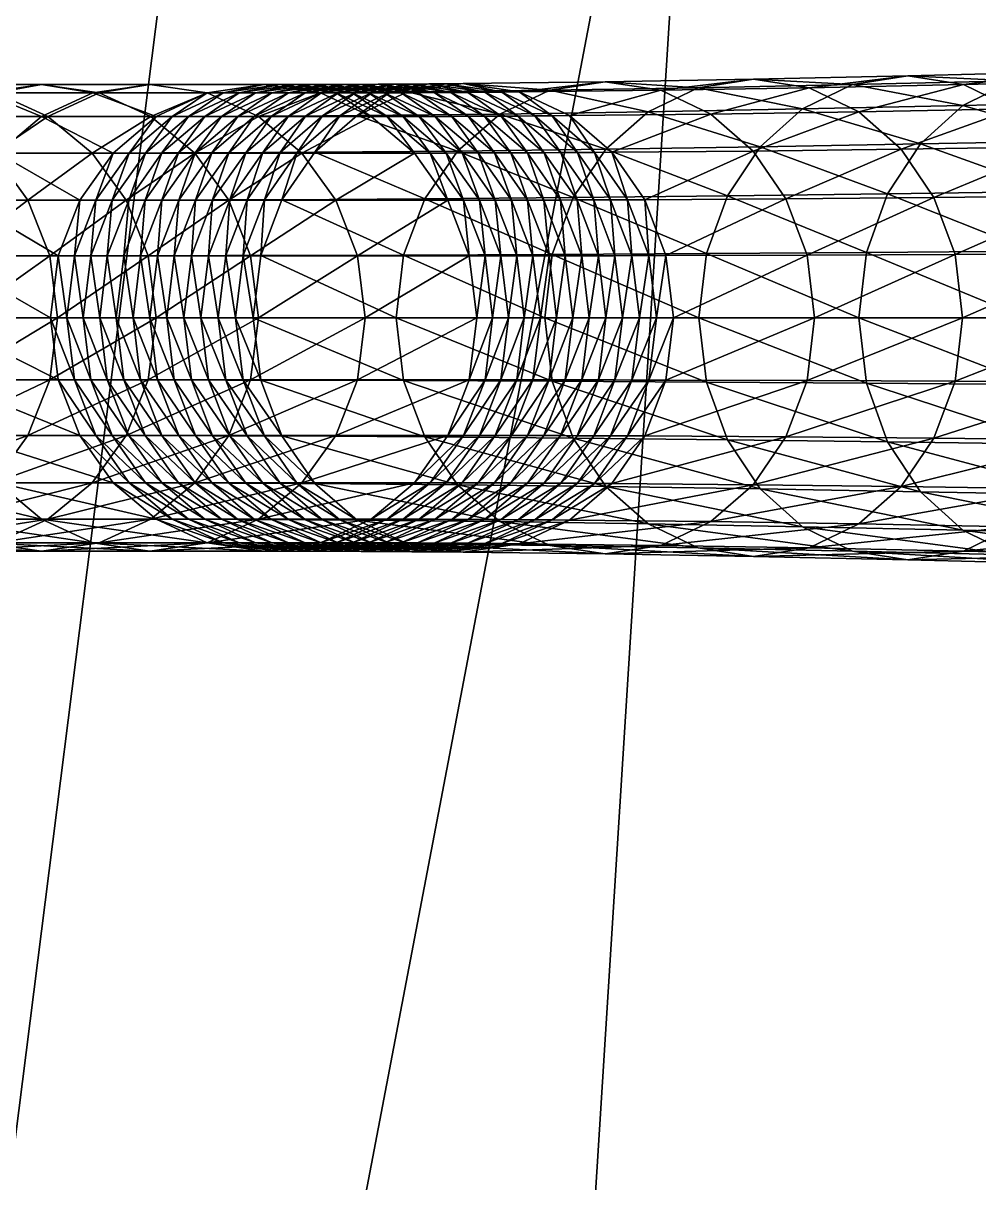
# Model space of a CAD drawing. Header units: inches. Extents: x -272 to 183, y -215 to 260.
# Drawn here: x -111.41 to -102.85, y -2.84 to 7.57 of the extents above; entities that cross this region are included whole.
import ezdxf

# ---------------------------------------------------------------- set-up
doc = ezdxf.new("R2010")
doc.units = ezdxf.units.IN
doc.header["$MEASUREMENT"] = 0
doc.layers.add('Layer 1', color=7, linetype='Continuous')

# ---------------------------------------------------------------- blocks, each defined once
blk = doc.blocks.new('Loft03_pivot')
at = {"color": 18, "true_color": 0x000000}
mesh = blk.add_polyface(dxfattribs=at)
corners = [(18.673, -1.923, 0), (18.606, -1.967, 0.597), (17.138, 0.477, 0), (18.606, -1.967, -0.597), (17.07, 0.431, -0.609), (20.158, -4.356, 0), (20.091, -4.397, 0.586), (19.901, -4.514, 1.113), (18.416, -2.09, 1.134), (19.607, -4.695, 1.56), (18.12, -2.281, 1.589), (19.227, -4.929, 1.905), (17.738, -2.528, 1.94), (18.778, -5.205, 2.127), (18.279, -5.512, 2.206), (17.288, -2.82, 2.167), (18.778, -5.205, -2.127), (19.227, -4.929, -1.905), (17.288, -2.82, -2.167), (17.738, -2.528, -1.94), (19.607, -4.695, -1.56), (18.12, -2.281, -1.589), (19.901, -4.514, -1.113), (18.416, -2.09, -1.134), (20.091, -4.397, -0.586), (21.592, -6.82, 0), (21.525, -6.859, 0.577), (21.336, -6.969, 1.095), (21.043, -7.14, 1.534), (20.664, -7.362, 1.874), (20.216, -7.623, 2.093), (19.718, -7.914, 2.17), (19.22, -8.205, 2.093), (17.78, -5.819, 2.127), (18.772, -8.467, 1.874), (18.393, -8.688, 1.534), (17.331, -6.095, 1.905), (18.772, -8.467, -1.874), (19.22, -8.205, -2.093), (17.331, -6.095, -1.905), (17.78, -5.819, -2.127), (19.718, -7.914, -2.17), (18.279, -5.512, -2.206), (20.216, -7.623, -2.093), (20.664, -7.362, -1.874), (21.043, -7.14, -1.534), (21.336, -6.969, -1.095), (21.525, -6.859, -0.577), (22.908, -9.35, 0.569), (22.719, -9.455, 1.08), (22.426, -9.617, 1.513), (22.047, -9.827, 1.848), (22.047, -9.827, -1.848), (22.426, -9.617, -1.513), (22.719, -9.455, -1.08), (22.908, -9.35, -0.569), (22.975, -9.313, 0)]
mesh.append_faces([[corners[k] for k in face] for face in [(0, 1, 2), (3, 0, 4), (5, 6, 0), (6, 1, 0), (6, 7, 1), (7, 8, 1), (7, 9, 8), (9, 10, 8), (9, 11, 10), (11, 12, 10), (11, 13, 12), (13, 14, 15), (16, 17, 18), (17, 19, 18), (17, 20, 19), (20, 21, 19), (20, 22, 21), (22, 23, 21), (22, 24, 23), (24, 3, 23), (24, 5, 3), (5, 0, 3), (25, 26, 5), (26, 6, 5), (26, 27, 6), (27, 7, 6), (27, 28, 7), (28, 9, 7), (28, 29, 9), (29, 11, 9), (29, 30, 11), (30, 13, 11), (30, 31, 13), (31, 14, 13), (31, 32, 14), (32, 33, 14), (32, 34, 33), (34, 35, 36), (37, 38, 39), (38, 40, 39), (38, 41, 40), (41, 42, 40), (41, 43, 42), (43, 16, 42), (43, 44, 16), (44, 17, 16), (44, 45, 17), (45, 20, 17), (45, 46, 20), (46, 22, 20), (46, 47, 22), (47, 24, 22), (47, 25, 24), (25, 5, 24), (48, 26, 25), (49, 27, 26), (50, 28, 27), (51, 29, 28), (52, 44, 43), (53, 45, 44), (54, 46, 45), (55, 47, 46), (56, 25, 47)]], dxfattribs={"color": 18})
mesh = blk.add_polyface(dxfattribs=at)
corners = [(22.975, -9.313, 0), (22.908, -9.35, 0.569), (21.592, -6.82, 0), (22.719, -9.455, 1.08), (21.525, -6.859, 0.577), (22.426, -9.617, 1.513), (21.336, -6.969, 1.095), (22.047, -9.827, 1.848), (21.043, -7.14, 1.534), (21.6, -10.075, 2.064), (20.664, -7.362, 1.874), (20.216, -7.623, 2.093), (21.102, -10.35, 2.141), (19.718, -7.914, 2.17), (20.605, -10.626, 2.064), (19.22, -8.205, 2.093), (20.157, -10.874, 1.848), (18.772, -8.467, 1.874), (19.778, -11.084, 1.513), (18.393, -8.688, 1.534), (19.485, -11.246, 1.08), (18.1, -8.859, 1.095), (19.296, -11.35, 0.569), (17.911, -8.97, 0.577), (19.229, -11.388, 0), (17.844, -9.009, 0), (19.296, -11.35, -0.569), (17.911, -8.97, -0.577), (19.485, -11.246, -1.08), (18.1, -8.859, -1.095), (19.778, -11.084, -1.513), (18.393, -8.688, -1.534), (20.157, -10.874, -1.848), (18.772, -8.467, -1.874), (20.605, -10.626, -2.064), (19.22, -8.205, -2.093), (21.102, -10.35, -2.141), (19.718, -7.914, -2.17), (21.6, -10.075, -2.064), (20.216, -7.623, -2.093), (22.047, -9.827, -1.848), (22.426, -9.617, -1.513), (20.664, -7.362, -1.874), (22.719, -9.455, -1.08), (21.043, -7.14, -1.534), (22.908, -9.35, -0.569), (21.336, -6.969, -1.095), (21.525, -6.859, -0.577), (24.307, -11.836, 0), (24.24, -11.872, 0.563), (24.051, -11.971, 1.068), (23.758, -12.125, 1.497), (23.378, -12.324, 1.828), (22.93, -12.558, 2.042), (22.432, -12.82, 2.118), (21.933, -13.081, 2.042), (21.933, -13.081, -2.042), (22.432, -12.82, -2.118), (22.93, -12.558, -2.042), (23.378, -12.324, -1.828), (23.758, -12.125, -1.497), (24.051, -11.971, -1.068), (24.24, -11.872, -0.563)]
mesh.append_faces([[corners[k] for k in face] for face in [(0, 1, 2), (1, 3, 4), (3, 5, 6), (5, 7, 8), (7, 9, 10), (9, 11, 10), (9, 12, 11), (12, 13, 11), (12, 14, 13), (14, 15, 13), (14, 16, 15), (16, 17, 15), (16, 18, 17), (18, 19, 17), (18, 20, 19), (20, 21, 19), (20, 22, 21), (22, 23, 21), (22, 24, 23), (24, 25, 23), (24, 26, 25), (26, 27, 25), (26, 28, 27), (28, 29, 27), (28, 30, 29), (30, 31, 29), (30, 32, 31), (32, 33, 31), (32, 34, 33), (34, 35, 33), (34, 36, 35), (36, 37, 35), (36, 38, 37), (38, 39, 37), (38, 40, 39), (40, 41, 42), (41, 43, 44), (43, 45, 46), (45, 0, 47), (48, 49, 0), (49, 1, 0), (49, 50, 1), (50, 3, 1), (50, 51, 3), (51, 5, 3), (51, 52, 5), (52, 7, 5), (52, 53, 7), (53, 9, 7), (54, 12, 9), (55, 14, 12), (56, 34, 32), (57, 36, 34), (58, 38, 36), (59, 40, 38), (59, 60, 40), (60, 41, 40), (60, 61, 41), (61, 43, 41), (61, 62, 43), (62, 45, 43), (62, 48, 45), (48, 0, 45)]], dxfattribs={"color": 18})
mesh = blk.add_polyface(dxfattribs=at)
corners = [(22.93, -12.558, 2.042), (22.432, -12.82, 2.118), (21.6, -10.075, 2.064), (21.933, -13.081, 2.042), (21.102, -10.35, 2.141), (21.485, -13.316, 1.828), (20.605, -10.626, 2.064), (20.157, -10.874, 1.848), (21.105, -13.515, 1.497), (19.778, -11.084, 1.513), (20.812, -13.668, 1.068), (19.485, -11.246, 1.08), (20.623, -13.768, 0.563), (19.296, -11.35, 0.569), (20.556, -13.803, 0), (19.229, -11.388, 0), (20.623, -13.768, -0.563), (19.296, -11.35, -0.569), (20.812, -13.668, -1.068), (19.485, -11.246, -1.08), (21.105, -13.515, -1.497), (19.778, -11.084, -1.513), (21.485, -13.316, -1.828), (20.157, -10.874, -1.848), (21.933, -13.081, -2.042), (22.432, -12.82, -2.118), (20.605, -10.626, -2.064), (22.93, -12.558, -2.042), (21.102, -10.35, -2.141), (23.378, -12.324, -1.828), (21.6, -10.075, -2.064), (25.331, -14.516, 1.06), (24.051, -11.971, 1.068), (24.24, -11.872, 0.563), (25.037, -14.662, 1.486), (23.758, -12.125, 1.497), (24.655, -14.85, 1.815), (23.378, -12.324, 1.828), (24.205, -15.073, 2.027), (23.705, -15.321, 2.102), (23.204, -15.568, 2.027), (22.754, -15.791, 1.815), (22.373, -15.98, 1.486), (22.078, -16.126, 1.06), (21.888, -16.22, 0.558), (21.821, -16.253, 0), (21.888, -16.22, -0.558), (22.078, -16.126, -1.06), (22.373, -15.98, -1.486), (22.754, -15.791, -1.815), (23.204, -15.568, -2.027), (23.705, -15.321, -2.102), (24.205, -15.073, -2.027), (24.655, -14.85, -1.815), (25.037, -14.662, -1.486), (23.758, -12.125, -1.497), (25.331, -14.516, -1.06), (24.051, -11.971, -1.068), (24.361, -15.39, 2.025), (24.361, -15.39, -2.025), (24.811, -15.169, -1.813)]
mesh.append_faces([[corners[k] for k in face] for face in [(0, 1, 2), (1, 3, 4), (3, 5, 6), (5, 7, 6), (5, 8, 7), (8, 9, 7), (8, 10, 9), (10, 11, 9), (10, 12, 11), (12, 13, 11), (12, 14, 13), (14, 15, 13), (14, 16, 15), (16, 17, 15), (16, 18, 17), (18, 19, 17), (18, 20, 19), (20, 21, 19), (20, 22, 21), (22, 23, 21), (22, 24, 23), (24, 25, 26), (25, 27, 28), (27, 29, 30), (31, 32, 33), (34, 35, 32), (34, 36, 35), (36, 37, 35), (36, 38, 37), (38, 0, 37), (38, 39, 0), (39, 1, 0), (39, 40, 1), (40, 3, 1), (40, 41, 3), (41, 5, 3), (41, 42, 5), (42, 8, 5), (42, 43, 8), (43, 10, 8), (43, 44, 10), (44, 12, 10), (45, 14, 12), (46, 16, 14), (47, 18, 16), (47, 48, 18), (48, 20, 18), (48, 49, 20), (49, 22, 20), (49, 50, 22), (50, 24, 22), (50, 51, 24), (51, 25, 24), (51, 52, 25), (52, 27, 25), (52, 53, 27), (53, 29, 27), (53, 54, 29), (54, 55, 29), (56, 57, 55), (58, 38, 36), (59, 52, 51), (59, 60, 52)]], dxfattribs={"color": 18})
mesh = blk.add_polyface(dxfattribs=at)
corners = [(25.589, -14.388, 0), (25.521, -14.422, 0.558), (24.307, -11.836, 0), (24.24, -11.872, 0.563), (25.331, -14.516, 1.06), (25.037, -14.662, 1.486), (24.051, -11.971, 1.068), (25.037, -14.662, -1.486), (25.331, -14.516, -1.06), (23.758, -12.125, -1.497), (25.521, -14.422, -0.558), (24.051, -11.971, -1.068), (24.24, -11.872, -0.563), (25.746, -14.711, 0), (25.678, -14.744, 0.558), (25.488, -14.837, 1.06), (25.193, -14.982, 1.485), (24.811, -15.169, 1.813), (24.655, -14.85, 1.815), (24.361, -15.39, 2.025), (24.811, -15.169, -1.813), (24.655, -14.85, -1.815), (24.205, -15.073, -2.027), (25.193, -14.982, -1.485), (25.488, -14.837, -1.06), (25.678, -14.744, -0.558), (25.902, -15.034, 0), (25.834, -15.066, 0.558), (25.644, -15.159, 1.059), (25.348, -15.303, 1.484), (24.966, -15.488, 1.812), (24.515, -15.708, 2.024), (24.515, -15.708, -2.024), (24.966, -15.488, -1.812), (24.361, -15.39, -2.025), (25.348, -15.303, -1.484), (25.644, -15.159, -1.059), (25.834, -15.066, -0.558), (26.057, -15.357, 0), (25.989, -15.39, 0.557), (25.798, -15.481, 1.058), (25.503, -15.624, 1.483), (25.503, -15.624, -1.483), (25.798, -15.481, -1.058), (25.989, -15.39, -0.557), (26.143, -15.713, 0.557), (26.143, -15.713, -0.557), (26.211, -15.681, 0)]
mesh.append_faces([[corners[k] for k in face] for face in [(0, 1, 2), (1, 3, 2), (1, 4, 3), (4, 5, 6), (7, 8, 9), (8, 10, 11), (10, 12, 11), (10, 0, 12), (0, 2, 12), (13, 14, 0), (14, 1, 0), (14, 15, 1), (15, 4, 1), (15, 16, 4), (16, 5, 4), (16, 17, 5), (17, 18, 5), (17, 19, 18), (20, 21, 22), (20, 23, 21), (23, 7, 21), (23, 24, 7), (24, 8, 7), (24, 25, 8), (25, 10, 8), (25, 13, 10), (13, 0, 10), (26, 27, 13), (27, 14, 13), (27, 28, 14), (28, 15, 14), (28, 29, 15), (29, 16, 15), (29, 30, 16), (30, 17, 16), (30, 31, 17), (31, 19, 17), (32, 33, 34), (33, 20, 34), (33, 35, 20), (35, 23, 20), (35, 36, 23), (36, 24, 23), (36, 37, 24), (37, 25, 24), (37, 26, 25), (26, 13, 25), (38, 39, 26), (39, 27, 26), (39, 40, 27), (40, 28, 27), (40, 41, 28), (41, 29, 28), (42, 35, 33), (42, 43, 35), (43, 36, 35), (43, 44, 36), (44, 37, 36), (44, 38, 37), (38, 26, 37), (45, 39, 38), (46, 44, 43), (47, 38, 44)]], dxfattribs={"color": 18})
mesh = blk.add_polyface(dxfattribs=at)
corners = [(21.888, -16.22, 0.558), (21.821, -16.253, 0), (20.623, -13.768, 0.563), (21.888, -16.22, -0.558), (20.556, -13.803, 0), (22.078, -16.126, -1.06), (20.623, -13.768, -0.563), (24.361, -15.39, 2.025), (23.86, -15.636, 2.1), (24.205, -15.073, 2.027), (23.705, -15.321, 2.102), (23.359, -15.882, 2.025), (23.204, -15.568, 2.027), (22.909, -16.103, 1.813), (22.754, -15.791, 1.815), (22.527, -16.29, 1.485), (22.373, -15.98, 1.486), (22.232, -16.435, 1.06), (22.078, -16.126, 1.06), (22.042, -16.528, 0.558), (21.974, -16.561, 0), (22.042, -16.528, -0.558), (22.232, -16.435, -1.06), (22.527, -16.29, -1.485), (22.373, -15.98, -1.486), (22.909, -16.103, -1.813), (22.754, -15.791, -1.815), (23.359, -15.882, -2.025), (23.204, -15.568, -2.027), (23.86, -15.636, -2.1), (23.705, -15.321, -2.102), (24.361, -15.39, -2.025), (24.515, -15.708, 2.024), (24.014, -15.951, 2.099), (23.512, -16.195, 2.024), (23.062, -16.415, 1.812), (22.68, -16.6, 1.484), (22.384, -16.744, 1.059), (22.68, -16.6, -1.484), (23.062, -16.415, -1.812), (23.512, -16.195, -2.024), (24.014, -15.951, -2.099), (24.515, -15.708, -2.024), (24.669, -16.026, 2.023), (24.167, -16.268, 2.098), (23.665, -16.51, 2.023), (23.213, -16.727, 1.811), (23.665, -16.51, -2.023), (24.167, -16.268, -2.098), (24.669, -16.026, -2.023), (24.319, -16.584, 2.097), (24.319, -16.584, -2.097), (24.821, -16.344, -2.022)]
mesh.append_faces([[corners[k] for k in face] for face in [(0, 1, 2), (1, 3, 4), (3, 5, 6), (7, 8, 9), (8, 10, 9), (8, 11, 10), (11, 12, 10), (11, 13, 12), (13, 14, 12), (13, 15, 14), (15, 16, 14), (15, 17, 16), (17, 18, 16), (17, 19, 18), (19, 0, 18), (19, 20, 0), (20, 1, 0), (20, 21, 1), (21, 3, 1), (21, 22, 3), (22, 5, 3), (22, 23, 5), (23, 24, 5), (23, 25, 24), (25, 26, 24), (25, 27, 26), (27, 28, 26), (27, 29, 28), (29, 30, 28), (29, 31, 30), (32, 33, 7), (33, 8, 7), (33, 34, 8), (34, 11, 8), (34, 35, 11), (35, 13, 11), (35, 36, 13), (36, 15, 13), (37, 17, 15), (38, 23, 22), (38, 39, 23), (39, 25, 23), (39, 40, 25), (40, 27, 25), (40, 41, 27), (41, 29, 27), (41, 42, 29), (42, 31, 29), (43, 44, 32), (44, 33, 32), (44, 45, 33), (45, 34, 33), (45, 46, 34), (46, 35, 34), (47, 40, 39), (47, 48, 40), (48, 41, 40), (48, 49, 41), (49, 42, 41), (50, 44, 43), (51, 48, 47), (51, 52, 48)]], dxfattribs={"color": 18})
mesh = blk.add_polyface(dxfattribs=at)
corners = [(25.503, -15.624, 1.483), (25.12, -15.808, 1.811), (25.348, -15.303, 1.484), (24.966, -15.488, 1.812), (24.669, -16.026, 2.023), (24.515, -15.708, 2.024), (24.669, -16.026, -2.023), (25.12, -15.808, -1.811), (24.515, -15.708, -2.024), (24.966, -15.488, -1.812), (25.503, -15.624, -1.483), (26.211, -15.681, 0), (26.143, -15.713, 0.557), (26.057, -15.357, 0), (25.952, -15.804, 1.058), (25.989, -15.39, 0.557), (25.798, -15.481, 1.058), (25.656, -15.946, 1.482), (25.273, -16.128, 1.81), (24.821, -16.344, 2.022), (24.319, -16.584, 2.097), (24.821, -16.344, -2.022), (24.167, -16.268, -2.098), (25.273, -16.128, -1.81), (25.656, -15.946, -1.482), (25.952, -15.804, -1.058), (25.798, -15.481, -1.058), (26.143, -15.713, -0.557), (25.989, -15.39, -0.557), (26.364, -16.005, 0), (26.296, -16.037, 0.557), (26.105, -16.127, 1.057), (25.808, -16.268, 1.482), (25.425, -16.449, 1.809), (24.973, -16.663, 2.021), (24.973, -16.663, -2.021), (25.425, -16.449, -1.809), (25.808, -16.268, -1.482), (26.105, -16.127, -1.057), (26.296, -16.037, -0.557), (26.515, -16.329, 0), (26.448, -16.361, 0.557), (26.256, -16.451, 1.057), (25.96, -16.59, 1.481), (25.576, -16.77, 1.809), (25.96, -16.59, -1.481), (26.256, -16.451, -1.057), (26.448, -16.361, -0.557), (26.598, -16.686, 0.556), (26.666, -16.654, 0)]
mesh.append_faces([[corners[k] for k in face] for face in [(0, 1, 2), (1, 3, 2), (1, 4, 3), (4, 5, 3), (6, 7, 8), (7, 9, 8), (7, 10, 9), (11, 12, 13), (12, 14, 15), (14, 16, 15), (14, 17, 16), (17, 0, 16), (17, 18, 0), (18, 1, 0), (18, 19, 1), (19, 4, 1), (19, 20, 4), (21, 6, 22), (21, 23, 6), (23, 7, 6), (23, 24, 7), (24, 10, 7), (24, 25, 10), (25, 26, 10), (25, 27, 26), (27, 11, 28), (29, 30, 11), (30, 12, 11), (30, 31, 12), (31, 14, 12), (31, 32, 14), (32, 17, 14), (32, 33, 17), (33, 18, 17), (33, 34, 18), (34, 19, 18), (35, 36, 21), (36, 23, 21), (36, 37, 23), (37, 24, 23), (37, 38, 24), (38, 25, 24), (38, 39, 25), (39, 27, 25), (39, 29, 27), (29, 11, 27), (40, 41, 29), (41, 30, 29), (41, 42, 30), (42, 31, 30), (42, 43, 31), (43, 32, 31), (44, 33, 32), (45, 37, 36), (45, 46, 37), (46, 38, 37), (46, 47, 38), (47, 39, 38), (47, 40, 39), (40, 29, 39), (48, 41, 40), (49, 40, 47)]], dxfattribs={"color": 18})
mesh = blk.add_polyface(dxfattribs=at)
corners = [(22.68, -16.6, 1.484), (22.384, -16.744, 1.059), (22.527, -16.29, 1.485), (22.194, -16.837, 0.558), (22.232, -16.435, 1.06), (22.042, -16.528, 0.558), (22.126, -16.869, 0), (21.974, -16.561, 0), (22.194, -16.837, -0.558), (22.042, -16.528, -0.558), (22.384, -16.744, -1.059), (22.232, -16.435, -1.06), (22.68, -16.6, -1.484), (22.831, -16.911, 1.483), (23.062, -16.415, 1.812), (22.535, -17.054, 1.058), (22.345, -17.146, 0.557), (22.277, -17.178, 0), (22.345, -17.146, -0.557), (22.535, -17.054, -1.058), (22.831, -16.911, -1.483), (23.213, -16.727, -1.811), (23.062, -16.415, -1.812), (22.981, -17.223, 1.482), (23.213, -16.727, 1.811), (22.685, -17.364, 1.058), (22.494, -17.456, 0.557), (22.427, -17.488, 0), (22.494, -17.456, -0.557), (22.685, -17.364, -1.058), (22.981, -17.223, -1.482), (23.13, -17.535, 1.482), (22.834, -17.676, 1.057), (22.643, -17.766, 0.557), (22.575, -17.798, 0), (22.643, -17.766, -0.557), (22.834, -17.676, -1.057), (23.13, -17.535, -1.482), (22.982, -17.987, 1.057), (22.79, -18.077, 0.557), (22.722, -18.109, 0), (22.79, -18.077, -0.557), (22.982, -17.987, -1.057), (23.278, -17.848, -1.481), (22.936, -18.389, 0.556), (23.128, -18.3, -1.056)]
mesh.append_faces([[corners[k] for k in face] for face in [(0, 1, 2), (1, 3, 4), (3, 5, 4), (3, 6, 5), (6, 7, 5), (6, 8, 7), (8, 9, 7), (8, 10, 9), (10, 11, 9), (10, 12, 11), (13, 0, 14), (13, 15, 0), (15, 1, 0), (15, 16, 1), (16, 3, 1), (16, 17, 3), (17, 6, 3), (17, 18, 6), (18, 8, 6), (18, 19, 8), (19, 10, 8), (19, 20, 10), (20, 12, 10), (20, 21, 12), (21, 22, 12), (23, 13, 24), (23, 25, 13), (25, 15, 13), (25, 26, 15), (26, 16, 15), (26, 27, 16), (27, 17, 16), (27, 28, 17), (28, 18, 17), (28, 29, 18), (29, 19, 18), (29, 30, 19), (30, 20, 19), (31, 32, 23), (32, 25, 23), (32, 33, 25), (33, 26, 25), (33, 34, 26), (34, 27, 26), (34, 35, 27), (35, 28, 27), (35, 36, 28), (36, 29, 28), (36, 37, 29), (37, 30, 29), (38, 32, 31), (38, 39, 32), (39, 33, 32), (39, 40, 33), (40, 34, 33), (40, 41, 34), (41, 35, 34), (41, 42, 35), (42, 36, 35), (42, 43, 36), (44, 39, 38), (45, 42, 41)]], dxfattribs={"color": 18})
mesh = blk.add_polyface(dxfattribs=at)
corners = [(23.213, -16.727, 1.811), (22.831, -16.911, 1.483), (23.062, -16.415, 1.812), (23.213, -16.727, -1.811), (23.665, -16.51, -2.023), (23.062, -16.415, -1.812), (24.319, -16.584, 2.097), (23.816, -16.824, 2.022), (24.167, -16.268, 2.098), (23.665, -16.51, 2.023), (23.364, -17.04, 1.81), (22.981, -17.223, 1.482), (22.981, -17.223, -1.482), (23.364, -17.04, -1.81), (22.831, -16.911, -1.483), (23.816, -16.824, -2.022), (24.319, -16.584, -2.097), (24.469, -16.902, 2.096), (24.821, -16.344, 2.022), (23.966, -17.14, 2.021), (23.514, -17.354, 1.809), (23.13, -17.535, 1.482), (23.13, -17.535, -1.482), (23.514, -17.354, -1.809), (23.966, -17.14, -2.021), (24.469, -16.902, -2.096), (24.973, -16.663, -2.021), (24.619, -17.219, 2.095), (24.115, -17.456, 2.02), (23.662, -17.668, 1.809), (23.278, -17.848, 1.481), (22.982, -17.987, 1.057), (23.278, -17.848, -1.481), (22.834, -17.676, -1.057), (23.662, -17.668, -1.809), (24.115, -17.456, -2.02), (24.619, -17.219, -2.095), (24.767, -17.537, 2.094), (24.263, -17.772, 2.019), (23.809, -17.983, 1.808), (23.425, -18.162, 1.48), (23.128, -18.3, 1.056), (23.128, -18.3, -1.056), (23.425, -18.162, -1.48), (22.982, -17.987, -1.057), (23.809, -17.983, -1.808), (24.263, -17.772, -2.019), (24.767, -17.537, -2.094), (24.41, -18.089, 2.019), (23.956, -18.298, 1.807), (23.956, -18.298, -1.807), (24.41, -18.089, -2.019), (24.915, -17.856, -2.094)]
mesh.append_faces([[corners[k] for k in face] for face in [(0, 1, 2), (3, 4, 5), (6, 7, 8), (7, 9, 8), (7, 10, 9), (10, 0, 9), (10, 11, 0), (12, 13, 14), (13, 3, 14), (13, 15, 3), (15, 4, 3), (15, 16, 4), (17, 6, 18), (17, 19, 6), (19, 7, 6), (19, 20, 7), (20, 10, 7), (20, 21, 10), (21, 11, 10), (22, 23, 12), (23, 13, 12), (23, 24, 13), (24, 15, 13), (24, 25, 15), (25, 16, 15), (25, 26, 16), (27, 28, 17), (28, 19, 17), (28, 29, 19), (29, 20, 19), (29, 30, 20), (30, 21, 20), (30, 31, 21), (32, 22, 33), (32, 34, 22), (34, 23, 22), (34, 35, 23), (35, 24, 23), (35, 36, 24), (36, 25, 24), (37, 38, 27), (38, 28, 27), (38, 39, 28), (39, 29, 28), (39, 40, 29), (40, 30, 29), (40, 41, 30), (41, 31, 30), (42, 43, 44), (43, 32, 44), (43, 45, 32), (45, 34, 32), (45, 46, 34), (46, 35, 34), (46, 47, 35), (47, 36, 35), (48, 38, 37), (48, 49, 38), (49, 39, 38), (50, 45, 43), (50, 51, 45), (51, 46, 45), (51, 52, 46)]], dxfattribs={"color": 18})
mesh = blk.add_polyface(dxfattribs=at)
corners = [(24.973, -16.663, 2.021), (24.469, -16.902, 2.096), (24.821, -16.344, 2.022), (24.973, -16.663, -2.021), (24.821, -16.344, -2.022), (24.319, -16.584, -2.097), (25.96, -16.59, 1.481), (25.576, -16.77, 1.809), (25.808, -16.268, 1.482), (25.123, -16.983, 2.02), (25.425, -16.449, 1.809), (24.619, -17.219, 2.095), (24.619, -17.219, -2.095), (25.123, -16.983, -2.02), (24.469, -16.902, -2.096), (25.576, -16.77, -1.809), (25.425, -16.449, -1.809), (25.96, -16.59, -1.481), (26.11, -16.913, 1.48), (26.256, -16.451, 1.057), (25.725, -17.092, 1.808), (25.272, -17.303, 2.019), (24.767, -17.537, 2.094), (24.767, -17.537, -2.094), (25.272, -17.303, -2.019), (25.725, -17.092, -1.808), (26.11, -16.913, -1.48), (26.407, -16.775, -1.056), (26.256, -16.451, -1.057), (26.259, -17.236, 1.48), (25.874, -17.414, 1.807), (25.42, -17.623, 2.019), (24.915, -17.856, 2.094), (24.41, -18.089, 2.019), (24.915, -17.856, -2.094), (24.263, -17.772, -2.019), (25.42, -17.623, -2.019), (25.874, -17.414, -1.807), (26.259, -17.236, -1.48), (26.407, -17.56, 1.48), (26.022, -17.736, 1.807), (25.567, -17.944, 2.018), (25.061, -18.175, 2.093), (24.555, -18.406, 2.018), (25.061, -18.175, -2.093), (24.41, -18.089, -2.019), (25.567, -17.944, -2.018), (26.022, -17.736, -1.807), (26.407, -17.56, -1.48), (26.168, -18.059, 1.807), (25.713, -18.265, 2.018), (25.713, -18.265, -2.018), (26.168, -18.059, -1.807), (26.554, -17.884, -1.479)]
mesh.append_faces([[corners[k] for k in face] for face in [(0, 1, 2), (3, 4, 5), (6, 7, 8), (7, 9, 10), (9, 0, 10), (9, 11, 0), (11, 1, 0), (12, 13, 14), (13, 3, 14), (13, 15, 3), (15, 16, 3), (15, 17, 16), (18, 6, 19), (18, 20, 6), (20, 7, 6), (20, 21, 7), (21, 9, 7), (21, 22, 9), (22, 11, 9), (23, 24, 12), (24, 13, 12), (24, 25, 13), (25, 15, 13), (25, 26, 15), (26, 17, 15), (26, 27, 17), (27, 28, 17), (29, 30, 18), (30, 20, 18), (30, 31, 20), (31, 21, 20), (31, 32, 21), (32, 22, 21), (32, 33, 22), (34, 23, 35), (34, 36, 23), (36, 24, 23), (36, 37, 24), (37, 25, 24), (37, 38, 25), (38, 26, 25), (39, 40, 29), (40, 30, 29), (40, 41, 30), (41, 31, 30), (41, 42, 31), (42, 32, 31), (42, 43, 32), (43, 33, 32), (44, 34, 45), (44, 46, 34), (46, 36, 34), (46, 47, 36), (47, 37, 36), (47, 48, 37), (48, 38, 37), (49, 40, 39), (49, 50, 40), (50, 41, 40), (51, 46, 44), (51, 52, 46), (52, 47, 46), (52, 53, 47)]], dxfattribs={"color": 18})
mesh = blk.add_polyface(dxfattribs=at)
corners = [(26.666, -16.654, 0), (26.598, -16.686, 0.556), (26.515, -16.329, 0), (26.407, -16.775, 1.056), (26.448, -16.361, 0.557), (26.256, -16.451, 1.057), (26.11, -16.913, 1.48), (26.407, -16.775, -1.056), (26.598, -16.686, -0.556), (26.256, -16.451, -1.057), (26.448, -16.361, -0.557), (26.816, -16.979, 0), (26.748, -17.011, 0.556), (26.556, -17.099, 1.056), (26.259, -17.236, 1.48), (26.259, -17.236, -1.48), (26.556, -17.099, -1.056), (26.11, -16.913, -1.48), (26.748, -17.011, -0.556), (26.965, -17.305, 0), (26.897, -17.336, 0.556), (26.705, -17.424, 1.056), (26.407, -17.56, 1.48), (26.407, -17.56, -1.48), (26.705, -17.424, -1.056), (26.897, -17.336, -0.556), (27.113, -17.631, 0), (27.044, -17.662, 0.556), (26.852, -17.749, 1.056), (26.554, -17.884, 1.479), (26.168, -18.059, 1.807), (26.554, -17.884, -1.479), (26.022, -17.736, -1.807), (26.852, -17.749, -1.056), (27.044, -17.662, -0.556), (27.26, -17.957, 0), (27.191, -17.988, 0.556), (26.999, -18.074, 1.056), (26.7, -18.208, 1.479), (26.314, -18.382, 1.807), (26.7, -18.208, -1.479), (26.168, -18.059, -1.807), (26.999, -18.074, -1.056), (27.191, -17.988, -0.556), (27.337, -18.314, 0.556), (27.144, -18.4, 1.056), (27.337, -18.314, -0.556), (27.405, -18.283, 0)]
mesh.append_faces([[corners[k] for k in face] for face in [(0, 1, 2), (1, 3, 4), (3, 5, 4), (3, 6, 5), (7, 8, 9), (8, 10, 9), (8, 0, 10), (11, 12, 0), (12, 1, 0), (12, 13, 1), (13, 3, 1), (13, 14, 3), (14, 6, 3), (15, 16, 17), (16, 7, 17), (16, 18, 7), (18, 8, 7), (18, 11, 8), (11, 0, 8), (19, 20, 11), (20, 12, 11), (20, 21, 12), (21, 13, 12), (21, 22, 13), (22, 14, 13), (23, 24, 15), (24, 16, 15), (24, 25, 16), (25, 18, 16), (25, 19, 18), (19, 11, 18), (26, 27, 19), (27, 20, 19), (27, 28, 20), (28, 21, 20), (28, 29, 21), (29, 22, 21), (29, 30, 22), (31, 23, 32), (31, 33, 23), (33, 24, 23), (33, 34, 24), (34, 25, 24), (34, 26, 25), (26, 19, 25), (35, 36, 26), (36, 27, 26), (36, 37, 27), (37, 28, 27), (37, 38, 28), (38, 29, 28), (39, 30, 29), (40, 31, 41), (40, 42, 31), (42, 33, 31), (42, 43, 33), (43, 34, 33), (43, 35, 34), (35, 26, 34), (44, 36, 35), (45, 37, 36), (46, 43, 42), (47, 35, 43)]], dxfattribs={"color": 18})
mesh = blk.add_polyface(dxfattribs=at)
corners = [(25.713, -18.265, 2.018), (25.206, -18.495, 2.093), (25.567, -17.944, 2.018), (25.061, -18.175, 2.093), (25.206, -18.495, -2.093), (25.713, -18.265, -2.018), (25.061, -18.175, -2.093), (26.7, -18.208, 1.479), (26.314, -18.382, 1.807), (26.554, -17.884, 1.479), (25.858, -18.587, 2.018), (26.168, -18.059, 1.807), (25.351, -18.815, 2.093), (24.844, -19.043, 2.018), (25.351, -18.815, -2.093), (24.7, -18.724, -2.018), (25.858, -18.587, -2.018), (26.314, -18.382, -1.807), (26.168, -18.059, -1.807), (26.7, -18.208, -1.479), (27.405, -18.283, 0), (27.337, -18.314, 0.556), (27.26, -17.957, 0), (27.144, -18.4, 1.056), (27.191, -17.988, 0.556), (26.845, -18.533, 1.479), (26.999, -18.074, 1.056), (26.458, -18.705, 1.807), (26.002, -18.909, 2.018), (25.494, -19.135, 2.093), (24.986, -19.361, 2.018), (24.986, -19.361, -2.018), (25.494, -19.135, -2.092), (24.844, -19.043, -2.018), (26.002, -18.909, -2.018), (26.458, -18.705, -1.807), (26.845, -18.533, -1.479), (27.144, -18.4, -1.056), (26.999, -18.074, -1.056), (27.337, -18.314, -0.556), (27.191, -17.988, -0.556), (28.444, -20.686, 0), (28.375, -20.715, 0.556), (28.18, -20.797, 1.056), (27.878, -20.924, 1.479), (27.488, -21.088, 1.807), (27.027, -21.281, 2.018), (26.514, -21.496, 2.093), (26.002, -21.712, 2.018), (25.541, -21.905, 1.807), (24.53, -19.565, 1.807), (26.002, -21.712, -2.018), (24.53, -19.565, -1.807), (26.514, -21.496, -2.092), (27.027, -21.281, -2.018), (27.488, -21.088, -1.807), (27.878, -20.924, -1.479), (28.18, -20.797, -1.056), (28.375, -20.715, -0.556)]
mesh.append_faces([[corners[k] for k in face] for face in [(0, 1, 2), (1, 3, 2), (4, 5, 6), (7, 8, 9), (8, 10, 11), (10, 0, 11), (10, 12, 0), (12, 1, 0), (12, 13, 1), (14, 4, 15), (14, 16, 4), (16, 5, 4), (16, 17, 5), (17, 18, 5), (17, 19, 18), (20, 21, 22), (21, 23, 24), (23, 25, 26), (25, 7, 26), (25, 27, 7), (27, 8, 7), (27, 28, 8), (28, 10, 8), (28, 29, 10), (29, 12, 10), (29, 30, 12), (30, 13, 12), (31, 32, 33), (32, 14, 33), (32, 34, 14), (34, 16, 14), (34, 35, 16), (35, 17, 16), (35, 36, 17), (36, 19, 17), (36, 37, 19), (37, 38, 19), (37, 39, 38), (39, 20, 40), (41, 42, 20), (42, 21, 20), (42, 43, 21), (43, 23, 21), (43, 44, 23), (44, 25, 23), (44, 45, 25), (45, 27, 25), (46, 28, 27), (47, 29, 28), (48, 30, 29), (49, 50, 30), (51, 31, 52), (53, 32, 31), (54, 34, 32), (55, 35, 34), (55, 56, 35), (56, 36, 35), (56, 57, 36), (57, 37, 36), (57, 58, 37), (58, 39, 37), (58, 41, 39), (41, 20, 39)]], dxfattribs={"color": 18})
mesh = blk.add_polyface(dxfattribs=at)
corners = [(23.128, -18.3, 1.056), (22.936, -18.389, 0.556), (22.982, -17.987, 1.057), (22.869, -18.42, 0), (22.79, -18.077, 0.557), (22.722, -18.109, 0), (22.936, -18.389, -0.556), (22.79, -18.077, -0.557), (23.128, -18.3, -1.056), (23.956, -18.298, 1.807), (23.571, -18.476, 1.48), (23.809, -17.983, 1.808), (23.425, -18.162, 1.48), (23.273, -18.613, 1.056), (23.082, -18.701, 0.556), (23.014, -18.733, 0), (23.082, -18.701, -0.556), (23.273, -18.613, -1.056), (23.571, -18.476, -1.48), (23.425, -18.162, -1.48), (23.956, -18.298, -1.807), (24.555, -18.406, 2.018), (24.101, -18.614, 1.807), (24.41, -18.089, 2.019), (23.715, -18.79, 1.48), (23.418, -18.926, 1.056), (23.226, -19.014, 0.556), (23.158, -19.045, 0), (23.226, -19.014, -0.556), (23.418, -18.926, -1.056), (23.715, -18.79, -1.48), (24.101, -18.614, -1.807), (24.555, -18.406, -2.018), (24.41, -18.089, -2.019), (25.061, -18.175, -2.093), (25.206, -18.495, 2.093), (24.7, -18.724, 2.018), (25.061, -18.175, 2.093), (24.245, -18.93, 1.807), (23.859, -19.105, 1.479), (23.561, -19.24, 1.056), (23.561, -19.24, -1.056), (23.859, -19.105, -1.479), (24.245, -18.93, -1.807), (24.7, -18.724, -2.018), (25.206, -18.495, -2.093), (24.844, -19.043, 2.018), (24.388, -19.247, 1.807), (24.844, -19.043, -2.018), (25.351, -18.815, -2.093)]
mesh.append_faces([[corners[k] for k in face] for face in [(0, 1, 2), (1, 3, 4), (3, 5, 4), (3, 6, 5), (6, 7, 5), (6, 8, 7), (9, 10, 11), (10, 12, 11), (10, 13, 12), (13, 0, 12), (13, 14, 0), (14, 1, 0), (14, 15, 1), (15, 3, 1), (15, 16, 3), (16, 6, 3), (16, 17, 6), (17, 8, 6), (17, 18, 8), (18, 19, 8), (18, 20, 19), (21, 22, 23), (22, 9, 23), (22, 24, 9), (24, 10, 9), (24, 25, 10), (25, 13, 10), (25, 26, 13), (26, 14, 13), (26, 27, 14), (27, 15, 14), (27, 28, 15), (28, 16, 15), (28, 29, 16), (29, 17, 16), (29, 30, 17), (30, 18, 17), (30, 31, 18), (31, 20, 18), (31, 32, 20), (32, 33, 20), (32, 34, 33), (35, 36, 37), (36, 21, 37), (36, 38, 21), (38, 22, 21), (38, 39, 22), (39, 24, 22), (39, 40, 24), (40, 25, 24), (41, 29, 28), (42, 30, 29), (42, 43, 30), (43, 31, 30), (43, 44, 31), (44, 32, 31), (44, 45, 32), (45, 34, 32), (46, 36, 35), (46, 47, 36), (47, 38, 36), (48, 44, 43), (48, 49, 44)]], dxfattribs={"color": 18})
mesh = blk.add_polyface(dxfattribs=at)
corners = [(27.488, -21.088, 1.807), (27.027, -21.281, 2.018), (26.458, -18.705, 1.807), (26.514, -21.496, 2.093), (26.002, -18.909, 2.018), (26.002, -21.712, 2.018), (25.494, -19.135, 2.093), (25.541, -21.905, 1.807), (24.986, -19.361, 2.018), (25.151, -22.069, 1.479), (24.53, -19.565, 1.807), (25.541, -21.905, -1.807), (26.002, -21.712, -2.018), (24.53, -19.565, -1.807), (26.514, -21.496, -2.092), (24.986, -19.361, -2.018), (27.027, -21.281, -2.018), (25.494, -19.135, -2.092), (27.488, -21.088, -1.807), (26.002, -18.909, -2.018), (29.431, -23.106, 0), (29.362, -23.134, 0.556), (28.444, -20.686, 0), (28.375, -20.715, 0.556), (29.166, -23.212, 1.056), (28.18, -20.797, 1.056), (28.862, -23.333, 1.479), (27.878, -20.924, 1.479), (28.468, -23.489, 1.807), (28.003, -23.674, 2.018), (27.487, -23.879, 2.093), (26.97, -24.085, 2.018), (26.506, -24.269, 1.807), (26.112, -24.426, 1.479), (25.808, -24.547, 1.056), (24.849, -22.196, 1.056), (25.612, -24.625, 0.556), (24.654, -22.278, 0.556), (25.542, -24.652, 0), (25.612, -24.625, -0.556), (24.585, -22.307, 0), (25.808, -24.547, -1.056), (24.654, -22.278, -0.556), (24.849, -22.196, -1.056), (26.112, -24.426, -1.479), (25.151, -22.069, -1.479), (26.506, -24.269, -1.807), (26.97, -24.085, -2.018), (27.487, -23.879, -2.092), (28.003, -23.674, -2.018), (28.468, -23.489, -1.807), (28.862, -23.333, -1.479), (27.878, -20.924, -1.479), (29.166, -23.212, -1.056), (28.18, -20.797, -1.056), (29.362, -23.134, -0.556), (28.375, -20.715, -0.556), (30.304, -25.568, 0.556), (30.107, -25.643, 1.056), (29.8, -25.758, 1.479), (29.8, -25.758, -1.479), (30.107, -25.643, -1.056), (30.304, -25.568, -0.556), (30.374, -25.541, 0)]
mesh.append_faces([[corners[k] for k in face] for face in [(0, 1, 2), (1, 3, 4), (3, 5, 6), (5, 7, 8), (7, 9, 10), (11, 12, 13), (12, 14, 15), (14, 16, 17), (16, 18, 19), (20, 21, 22), (21, 23, 22), (21, 24, 23), (24, 25, 23), (24, 26, 25), (26, 27, 25), (26, 28, 27), (28, 0, 27), (28, 29, 0), (29, 1, 0), (29, 30, 1), (30, 3, 1), (30, 31, 3), (31, 5, 3), (31, 32, 5), (32, 7, 5), (32, 33, 7), (33, 9, 7), (33, 34, 9), (34, 35, 9), (34, 36, 35), (36, 37, 35), (36, 38, 37), (38, 39, 40), (39, 41, 42), (41, 43, 42), (41, 44, 43), (44, 45, 43), (44, 46, 45), (46, 11, 45), (46, 47, 11), (47, 12, 11), (47, 48, 12), (48, 14, 12), (48, 49, 14), (49, 16, 14), (49, 50, 16), (50, 18, 16), (50, 51, 18), (51, 52, 18), (51, 53, 52), (53, 54, 52), (53, 55, 54), (55, 56, 54), (55, 20, 56), (20, 22, 56), (57, 21, 20), (58, 24, 21), (59, 26, 24), (60, 51, 50), (61, 53, 51), (62, 55, 53), (63, 20, 55)]], dxfattribs={"color": 18})
mesh = blk.add_polyface(dxfattribs=at)
corners = [(23.561, -19.24, 1.056), (23.368, -19.328, 0.556), (23.418, -18.926, 1.056), (23.226, -19.014, 0.556), (23.3, -19.359, 0), (23.158, -19.045, 0), (23.368, -19.328, -0.556), (23.226, -19.014, -0.556), (23.561, -19.24, -1.056), (23.859, -19.105, -1.479), (23.418, -18.926, -1.056), (24.388, -19.247, 1.807), (24.001, -19.421, 1.479), (24.245, -18.93, 1.807), (23.859, -19.105, 1.479), (23.703, -19.555, 1.056), (23.51, -19.642, 0.556), (23.442, -19.672, 0), (23.51, -19.642, -0.556), (23.703, -19.555, -1.056), (24.001, -19.421, -1.479), (24.388, -19.247, -1.807), (24.245, -18.93, -1.807), (24.844, -19.043, -2.018), (24.986, -19.361, 2.018), (24.53, -19.565, 1.807), (24.844, -19.043, 2.018), (24.143, -19.737, 1.479), (23.844, -19.87, 1.056), (23.651, -19.956, 0.556), (23.583, -19.987, 0), (23.651, -19.956, -0.556), (23.844, -19.87, -1.056), (24.143, -19.737, -1.479), (24.53, -19.565, -1.807), (24.986, -19.361, -2.018), (25.151, -22.069, 1.479), (24.849, -22.196, 1.056), (24.654, -22.278, 0.556), (24.585, -22.307, 0), (24.654, -22.278, -0.556), (24.849, -22.196, -1.056), (25.151, -22.069, -1.479), (25.541, -21.905, -1.807), (25.542, -24.652, 0), (25.612, -24.625, -0.556)]
mesh.append_faces([[corners[k] for k in face] for face in [(0, 1, 2), (1, 3, 2), (1, 4, 3), (4, 5, 3), (4, 6, 5), (6, 7, 5), (6, 8, 7), (8, 9, 10), (11, 12, 13), (12, 14, 13), (12, 15, 14), (15, 0, 14), (15, 16, 0), (16, 1, 0), (16, 17, 1), (17, 4, 1), (17, 18, 4), (18, 6, 4), (18, 19, 6), (19, 8, 6), (19, 20, 8), (20, 9, 8), (20, 21, 9), (21, 22, 9), (21, 23, 22), (24, 25, 26), (25, 11, 26), (25, 27, 11), (27, 12, 11), (27, 28, 12), (28, 15, 12), (28, 29, 15), (29, 16, 15), (29, 30, 16), (30, 17, 16), (30, 31, 17), (31, 18, 17), (31, 32, 18), (32, 19, 18), (32, 33, 19), (33, 20, 19), (33, 34, 20), (34, 21, 20), (34, 35, 21), (35, 23, 21), (36, 27, 25), (36, 37, 27), (37, 28, 27), (37, 38, 28), (38, 29, 28), (38, 39, 29), (39, 30, 29), (39, 40, 30), (40, 31, 30), (40, 41, 31), (41, 32, 31), (41, 42, 32), (42, 33, 32), (42, 43, 33), (43, 34, 33), (44, 39, 38), (45, 40, 39)]], dxfattribs={"color": 18})
mesh = blk.add_polyface(dxfattribs=at)
corners = [(30.374, -25.541, 0), (30.304, -25.568, 0.556), (29.431, -23.106, 0), (30.107, -25.643, 1.056), (29.362, -23.134, 0.556), (29.8, -25.758, 1.479), (29.166, -23.212, 1.056), (29.404, -25.908, 1.807), (28.862, -23.333, 1.479), (28.468, -23.489, 1.807), (28.937, -26.085, 2.018), (28.003, -23.674, 2.018), (28.417, -26.281, 2.093), (27.487, -23.879, 2.093), (27.897, -26.478, 2.018), (26.97, -24.085, 2.018), (27.429, -26.655, 1.807), (26.506, -24.269, 1.807), (27.033, -26.804, 1.479), (26.112, -24.426, 1.479), (26.727, -26.92, 1.056), (25.808, -24.547, 1.056), (26.529, -26.995, 0.556), (25.612, -24.625, 0.556), (26.459, -27.021), (25.542, -24.652, 0), (26.529, -26.995, -0.556), (25.612, -24.625, -0.556), (26.727, -26.92, -1.056), (25.808, -24.547, -1.056), (27.033, -26.804, -1.479), (26.112, -24.426, -1.479), (27.429, -26.655, -1.807), (26.506, -24.269, -1.807), (27.897, -26.478, -2.018), (26.97, -24.085, -2.018), (28.417, -26.281, -2.092), (27.487, -23.879, -2.092), (28.937, -26.085, -2.018), (28.003, -23.674, -2.018), (29.404, -25.908, -1.807), (28.468, -23.489, -1.807), (29.8, -25.758, -1.479), (30.107, -25.643, -1.056), (28.862, -23.333, -1.479), (30.304, -25.568, -0.556), (29.166, -23.212, -1.056), (29.362, -23.134, -0.556), (31.277, -27.989, 0), (31.207, -28.014, 0.556), (31.009, -28.086, 1.056), (30.701, -28.197, 1.479), (30.302, -28.341, 1.807), (29.832, -28.511, 2.018), (29.31, -28.7, 2.093), (28.787, -28.889, 2.018), (28.317, -29.059, 1.807), (28.787, -28.889, -2.018), (29.31, -28.7, -2.092), (29.832, -28.511, -2.018), (30.302, -28.341, -1.807), (30.701, -28.197, -1.479), (31.009, -28.086, -1.056), (31.207, -28.014, -0.556)]
mesh.append_faces([[corners[k] for k in face] for face in [(0, 1, 2), (1, 3, 4), (3, 5, 6), (5, 7, 8), (7, 9, 8), (7, 10, 9), (10, 11, 9), (10, 12, 11), (12, 13, 11), (12, 14, 13), (14, 15, 13), (14, 16, 15), (16, 17, 15), (16, 18, 17), (18, 19, 17), (18, 20, 19), (20, 21, 19), (20, 22, 21), (22, 23, 21), (22, 24, 23), (24, 25, 23), (24, 26, 25), (26, 27, 25), (26, 28, 27), (28, 29, 27), (28, 30, 29), (30, 31, 29), (30, 32, 31), (32, 33, 31), (32, 34, 33), (34, 35, 33), (34, 36, 35), (36, 37, 35), (36, 38, 37), (38, 39, 37), (38, 40, 39), (40, 41, 39), (40, 42, 41), (42, 43, 44), (43, 45, 46), (45, 0, 47), (48, 49, 0), (49, 1, 0), (49, 50, 1), (50, 3, 1), (50, 51, 3), (51, 5, 3), (52, 7, 5), (53, 10, 7), (54, 12, 10), (55, 14, 12), (56, 16, 14), (57, 34, 32), (58, 36, 34), (59, 38, 36), (60, 40, 38), (61, 42, 40), (61, 62, 42), (62, 43, 42), (62, 63, 43), (63, 45, 43), (63, 48, 45), (48, 0, 45)]], dxfattribs={"color": 18})
mesh = blk.add_polyface(dxfattribs=at)
corners = [(30.701, -28.197, 1.479), (30.302, -28.341, 1.807), (29.8, -25.758, 1.479), (29.832, -28.511, 2.018), (29.404, -25.908, 1.807), (29.31, -28.7, 2.093), (28.937, -26.085, 2.018), (28.787, -28.889, 2.018), (28.417, -26.281, 2.093), (28.317, -29.059, 1.807), (27.897, -26.478, 2.018), (27.918, -29.203, 1.479), (27.429, -26.655, 1.807), (27.033, -26.804, 1.479), (27.61, -29.314, 1.056), (26.727, -26.92, 1.056), (27.412, -29.386, 0.556), (26.529, -26.995, 0.556), (27.342, -29.411, 0), (26.459, -27.021), (27.412, -29.386, -0.556), (26.529, -26.995, -0.556), (27.61, -29.314, -1.056), (26.727, -26.92, -1.056), (27.918, -29.203, -1.479), (27.033, -26.804, -1.479), (28.317, -29.059, -1.807), (27.429, -26.655, -1.807), (28.787, -28.889, -2.018), (29.31, -28.7, -2.092), (27.897, -26.478, -2.018), (29.832, -28.511, -2.018), (28.417, -26.281, -2.092), (30.302, -28.341, -1.807), (28.937, -26.085, -2.018), (30.701, -28.197, -1.479), (29.404, -25.908, -1.807), (32.147, -30.446, 0), (32.077, -30.47, 0.556), (31.277, -27.989, 0), (31.207, -28.014, 0.556), (31.877, -30.54, 1.056), (31.009, -28.086, 1.056), (31.568, -30.647, 1.479), (31.168, -30.786, 1.807), (30.696, -30.95, 2.018), (30.171, -31.133, 2.093), (29.646, -31.315, 2.018), (29.174, -31.479, 1.807), (28.774, -31.619, 1.479), (28.464, -31.726, 1.056), (28.265, -31.795, 0.556), (28.194, -31.82, 0), (28.265, -31.795, -0.556), (28.464, -31.726, -1.056), (28.774, -31.619, -1.479), (29.174, -31.479, -1.807), (29.646, -31.315, -2.018), (30.171, -31.133, -2.092), (30.696, -30.95, -2.018), (31.168, -30.786, -1.807), (31.568, -30.647, -1.479), (31.877, -30.54, -1.056), (31.009, -28.086, -1.056), (32.077, -30.47, -0.556), (31.207, -28.014, -0.556)]
mesh.append_faces([[corners[k] for k in face] for face in [(0, 1, 2), (1, 3, 4), (3, 5, 6), (5, 7, 8), (7, 9, 10), (9, 11, 12), (11, 13, 12), (11, 14, 13), (14, 15, 13), (14, 16, 15), (16, 17, 15), (16, 18, 17), (18, 19, 17), (18, 20, 19), (20, 21, 19), (20, 22, 21), (22, 23, 21), (22, 24, 23), (24, 25, 23), (24, 26, 25), (26, 27, 25), (26, 28, 27), (28, 29, 30), (29, 31, 32), (31, 33, 34), (33, 35, 36), (37, 38, 39), (38, 40, 39), (38, 41, 40), (41, 42, 40), (41, 43, 42), (43, 0, 42), (43, 44, 0), (44, 1, 0), (44, 45, 1), (45, 3, 1), (45, 46, 3), (46, 5, 3), (46, 47, 5), (47, 7, 5), (48, 9, 7), (49, 11, 9), (50, 14, 11), (51, 16, 14), (52, 18, 16), (53, 20, 18), (54, 22, 20), (55, 24, 22), (56, 26, 24), (57, 28, 26), (58, 29, 28), (58, 59, 29), (59, 31, 29), (59, 60, 31), (60, 33, 31), (60, 61, 33), (61, 35, 33), (61, 62, 35), (62, 63, 35), (62, 64, 63), (64, 65, 63), (64, 37, 65), (37, 39, 65)]], dxfattribs={"color": 18})
mesh = blk.add_polyface(dxfattribs=at)
corners = [(29.646, -31.315, 2.018), (29.174, -31.479, 1.807), (28.787, -28.889, 2.018), (28.774, -31.619, 1.479), (28.317, -29.059, 1.807), (28.464, -31.726, 1.056), (27.918, -29.203, 1.479), (28.265, -31.795, 0.556), (27.61, -29.314, 1.056), (28.194, -31.82, 0), (27.412, -29.386, 0.556), (28.265, -31.795, -0.556), (27.342, -29.411, 0), (28.464, -31.726, -1.056), (27.412, -29.386, -0.556), (28.774, -31.619, -1.479), (27.61, -29.314, -1.056), (29.174, -31.479, -1.807), (27.918, -29.203, -1.479), (29.646, -31.315, -2.018), (28.317, -29.059, -1.807), (30.171, -31.133, -2.092), (28.787, -28.889, -2.018), (32.989, -32.91, 0), (32.918, -32.934, 0.556), (32.147, -30.446, 0), (32.077, -30.47, 0.556), (32.718, -33.001, 1.056), (31.877, -30.54, 1.056), (32.408, -33.105, 1.479), (31.568, -30.647, 1.479), (32.006, -33.241, 1.807), (31.168, -30.786, 1.807), (31.533, -33.4, 2.018), (30.696, -30.95, 2.018), (31.006, -33.577, 2.093), (30.171, -31.133, 2.093), (30.479, -33.755, 2.018), (30.005, -33.914, 1.807), (29.604, -34.049, 1.479), (29.294, -34.154, 1.056), (29.094, -34.221, 0.556), (29.023, -34.245, 0), (29.094, -34.221, -0.556), (29.294, -34.154, -1.056), (29.604, -34.049, -1.479), (30.005, -33.914, -1.807), (30.479, -33.755, -2.018), (31.006, -33.577, -2.092), (31.533, -33.4, -2.018), (30.696, -30.95, -2.018), (32.006, -33.241, -1.807), (31.168, -30.786, -1.807), (32.408, -33.105, -1.479), (31.568, -30.647, -1.479), (32.718, -33.001, -1.056), (31.877, -30.54, -1.056), (32.918, -32.934, -0.556), (32.077, -30.47, -0.556), (33.738, -35.402, 0.556), (33.537, -35.468, 1.056), (33.738, -35.402, -0.556), (33.809, -35.379, 0)]
mesh.append_faces([[corners[k] for k in face] for face in [(0, 1, 2), (1, 3, 4), (3, 5, 6), (5, 7, 8), (7, 9, 10), (9, 11, 12), (11, 13, 14), (13, 15, 16), (15, 17, 18), (17, 19, 20), (19, 21, 22), (23, 24, 25), (24, 26, 25), (24, 27, 26), (27, 28, 26), (27, 29, 28), (29, 30, 28), (29, 31, 30), (31, 32, 30), (31, 33, 32), (33, 34, 32), (33, 35, 34), (35, 36, 34), (35, 37, 36), (37, 0, 36), (37, 38, 0), (38, 1, 0), (38, 39, 1), (39, 3, 1), (39, 40, 3), (40, 5, 3), (40, 41, 5), (41, 7, 5), (41, 42, 7), (42, 9, 7), (42, 43, 9), (43, 11, 9), (43, 44, 11), (44, 13, 11), (44, 45, 13), (45, 15, 13), (45, 46, 15), (46, 17, 15), (46, 47, 17), (47, 19, 17), (47, 48, 19), (48, 21, 19), (48, 49, 21), (49, 50, 21), (49, 51, 50), (51, 52, 50), (51, 53, 52), (53, 54, 52), (53, 55, 54), (55, 56, 54), (55, 57, 56), (57, 58, 56), (57, 23, 58), (23, 25, 58), (59, 24, 23), (60, 27, 24), (61, 57, 55), (62, 23, 57)]], dxfattribs={"color": 18})
blk = doc.blocks.new('Plane01')
at = {"color": 251, "true_color": 0x5f5048}
mesh = blk.add_polyface(dxfattribs=at)
corners = [(-641.924, 668.575), (349.976, -367.153), (349.976, 668.575), (-641.924, -367.153)]
mesh.append_faces([[corners[k] for k in face] for face in [(2, 1, 0), (1, 3, 0)]], dxfattribs={"color": 251})
blk = doc.blocks.new('Cylinder03')
at = {"color": 9, "true_color": 0xb8c1c8}
mesh = blk.add_polyface(dxfattribs=at)
corners = [(-91.293, 66.328, 7.089), (-98.886, 54.363, 7.089), (-91.293, 66.328, 0.48), (-98.886, 54.363, 0.48), (-104.92, 41.541, 7.089), (-104.92, 41.541, 0.48), (-104.472, 41.363), (-108.833, -27.944), (-98.464, 54.131), (-90.904, 66.045), (-104.472, -41.364), (-81.909, 76.918), (-90.903, -66.045), (-71.623, 86.577), (-81.909, -76.918), (-60.207, 94.871), (-71.623, -86.577), (-47.842, 101.669), (-60.207, -94.871), (-34.722, 106.863), (-47.842, -101.669), (-21.055, 110.373), (-7.055, 112.141), (-21.055, -110.373), (7.055, 112.141), (7.055, 112.141, 7.569), (-34.722, -106.863, 7.569), (-7.055, 112.141, 7.569), (-47.842, -101.669, 7.569), (-21.055, 110.373, 7.569), (-60.207, -94.871, 7.569), (-34.722, 106.863, 7.569), (-71.623, -86.577, 7.569), (-47.842, 101.669, 7.569), (-81.909, -76.918, 7.569), (-60.207, 94.871, 7.569), (-90.903, -66.045, 7.569), (-71.623, 86.577, 7.569), (-98.464, -54.131, 7.569), (-81.909, 76.918, 7.569), (-104.472, -41.364, 7.569), (-90.904, 66.045, 7.569), (-108.833, -27.944, 7.569), (-98.464, 54.131, 7.569), (-111.477, -14.083, 7.569), (-104.472, 41.363, 7.569), (-98.805, 54.318, 0.258), (-98.659, 54.238, 0.092), (-91.218, 66.274, 0.258), (-91.083, 66.176, 0.092), (-91.218, 66.274, 7.311), (-91.083, 66.176, 7.477), (-98.805, 54.318, 7.311), (-98.659, 54.238, 7.477), (-104.834, 41.507, 0.258), (-104.679, 41.445, 0.092), (-104.834, 41.507, 7.311), (-104.679, 41.445, 7.477), (-108.833, 27.943)]
mesh.append_faces([[corners[k] for k in face] for face in [(0, 1, 2), (1, 3, 2), (1, 4, 3), (4, 5, 3), (6, 7, 8), (8, 7, 9), (9, 10, 11), (11, 12, 13), (13, 14, 15), (15, 16, 17), (17, 18, 19), (19, 20, 21), (21, 20, 22), (22, 23, 24), (25, 26, 27), (27, 28, 29), (29, 30, 31), (31, 32, 33), (33, 34, 35), (35, 36, 37), (37, 38, 39), (39, 40, 41), (41, 42, 43), (43, 44, 45), (46, 47, 48), (47, 49, 48), (50, 51, 52), (51, 53, 52), (54, 55, 46), (55, 47, 46), (52, 53, 56), (53, 57, 56), (3, 46, 2), (46, 48, 2), (0, 50, 1), (50, 52, 1), (5, 54, 3), (54, 46, 3), (1, 52, 4), (52, 56, 4), (39, 41, 51), (47, 8, 49), (8, 9, 49), (51, 41, 53), (41, 43, 53), (55, 6, 47), (6, 8, 47), (53, 43, 57), (43, 45, 57), (58, 6, 55)]], dxfattribs={"color": 9})
mesh = blk.add_polyface(dxfattribs=at)
corners = [(-71.929, -86.948, 7.089), (-71.929, -86.948, 0.48), (-82.26, -77.247, 0.48), (-60.465, -95.277, 7.089), (-60.465, -95.277, 0.48), (-48.046, -102.104, 7.089), (-48.046, -102.104, 0.48), (-71.623, -86.577), (-60.207, 94.871), (-81.909, -76.918), (-60.207, -94.871), (-47.842, 101.669), (-47.842, -101.669), (-34.722, 106.863), (-34.722, -106.863), (-7.055, 112.141), (-21.055, -110.373), (-7.055, -112.141), (7.055, 112.141), (-21.055, -110.373, 7.569), (21.055, 110.373, 7.569), (-7.055, -112.141, 7.569), (-34.722, -106.863, 7.569), (7.055, 112.141, 7.569), (-47.842, -101.669, 7.569), (-7.055, 112.141, 7.569), (-60.207, -94.871, 7.569), (-21.055, 110.373, 7.569), (-71.623, -86.577, 7.569), (-34.722, 106.863, 7.569), (-81.909, -76.918, 7.569), (-47.842, 101.669, 7.569), (-71.871, -86.877, 0.258), (-71.764, -86.749, 0.092), (-82.192, -77.184, 0.258), (-82.071, -77.07, 7.477), (-71.764, -86.749, 7.477), (-71.871, -86.877, 7.311), (-60.415, -95.2, 0.258), (-60.326, -95.059, 0.092), (-60.415, -95.2, 7.311), (-60.326, -95.059, 7.477), (-48.007, -102.021, 0.258), (-47.936, -101.87, 0.092), (-48.007, -102.021, 7.311), (-47.936, -101.87, 7.477), (-34.791, -107.075, 0.092), (-82.192, -77.184, 7.311), (-82.071, -77.07, 0.092), (-34.791, -107.075, 7.477)]
mesh.append_faces([[corners[k] for k in face] for face in [(0, 1, 2), (0, 3, 1), (3, 4, 1), (3, 5, 4), (5, 6, 4), (7, 8, 9), (10, 11, 7), (12, 13, 10), (12, 14, 15), (16, 15, 14), (17, 18, 16), (19, 20, 21), (22, 23, 19), (24, 25, 22), (26, 27, 24), (28, 29, 26), (30, 31, 28), (32, 33, 34), (35, 36, 37), (38, 39, 32), (39, 33, 32), (37, 36, 40), (36, 41, 40), (42, 43, 38), (43, 39, 38), (40, 41, 44), (41, 45, 44), (46, 43, 42), (1, 32, 2), (47, 37, 0), (4, 38, 1), (38, 32, 1), (0, 37, 3), (37, 40, 3), (6, 42, 4), (42, 38, 4), (3, 40, 5), (40, 44, 5), (33, 7, 48), (30, 28, 36), (39, 10, 33), (10, 7, 33), (36, 28, 41), (28, 26, 41), (43, 12, 39), (12, 10, 39), (41, 26, 45), (26, 24, 45), (14, 12, 43), (45, 24, 49)]], dxfattribs={"color": 9})
mesh = blk.add_polyface(dxfattribs=at)
corners = [(-112.844, 0, 7.089), (-111.954, -14.143, 7.089), (-112.844, 0, 0.48), (-111.954, -14.143, 0.48), (-109.299, -28.063, 7.089), (-109.299, -28.063, 0.48), (-104.919, -41.541, 7.089), (-104.919, -41.541, 0.48), (-108.833, -27.944), (-104.472, -41.364), (-90.904, 66.045), (-98.464, -54.131), (-81.909, 76.918), (-90.903, -66.045), (-81.909, -76.918), (-71.623, 86.577), (-90.903, -66.045, 7.569), (-60.207, 94.871, 7.569), (-81.909, -76.918, 7.569), (-98.464, -54.131, 7.569), (-71.623, 86.577, 7.569), (-104.472, -41.364, 7.569), (-81.909, 76.918, 7.569), (-108.833, -27.944, 7.569), (-90.904, 66.045, 7.569), (-111.863, -14.132, 0.258), (-111.697, -14.111, 0.092), (-112.752, 0, 0.258), (-112.585, 0, 0.092), (-112.752, 0, 7.311), (-112.585, 0, 7.477), (-111.863, -14.132, 7.311), (-111.697, -14.111, 7.477), (-109.209, -28.04, 0.258), (-109.048, -27.999, 0.092), (-109.209, -28.04, 7.311), (-109.048, -27.999, 7.477), (-104.834, -41.507, 0.258), (-104.679, -41.445, 0.092), (-104.834, -41.507, 7.311), (-104.679, -41.445, 7.477), (-111.477, -14.083), (-112.363, 0), (-112.363, 0, 7.569), (-111.477, -14.083, 7.569)]
mesh.append_faces([[corners[k] for k in face] for face in [(0, 1, 2), (1, 3, 2), (1, 4, 3), (4, 5, 3), (4, 6, 5), (6, 7, 5), (8, 9, 10), (9, 11, 12), (13, 12, 11), (14, 15, 13), (16, 17, 18), (19, 20, 16), (21, 22, 19), (23, 24, 21), (25, 26, 27), (26, 28, 27), (29, 30, 31), (30, 32, 31), (33, 34, 25), (34, 26, 25), (31, 32, 35), (32, 36, 35), (37, 38, 33), (38, 34, 33), (35, 36, 39), (36, 40, 39), (3, 25, 2), (25, 27, 2), (0, 29, 1), (29, 31, 1), (5, 33, 3), (33, 25, 3), (1, 31, 4), (31, 35, 4), (7, 37, 5), (37, 33, 5), (4, 35, 6), (35, 39, 6), (26, 41, 28), (41, 42, 28), (30, 43, 32), (43, 44, 32), (34, 8, 26), (8, 41, 26), (32, 44, 36), (44, 23, 36), (38, 9, 34), (9, 8, 34), (36, 23, 40), (23, 21, 40)]], dxfattribs={"color": 9})

msp = doc.modelspace()

# ---------------------------------------------------------------- block references
at = {"layer": 'Layer 1', "xscale": 0.4587489664554596, "yscale": 0.4587489664554596, "zscale": 0.228518471121788}
msp.add_blockref('Plane01', (22.627, -46.608, -127.484), dxfattribs=at)
at = {"layer": 'Layer 1', "xscale": 0.8700091838836669, "yscale": 0.8700091838836669}
msp.add_blockref('Cylinder03', (-38.745, 4.797, 192.638), dxfattribs=at)
at = {"layer": 'Layer 1', "extrusion": (-8.74228e-08, 1, -4.37114e-08)}
msp.add_blockref('Loft03_pivot', (83.763, -39.945, 4.925), dxfattribs=at)

doc.saveas('drawing.dxf')
